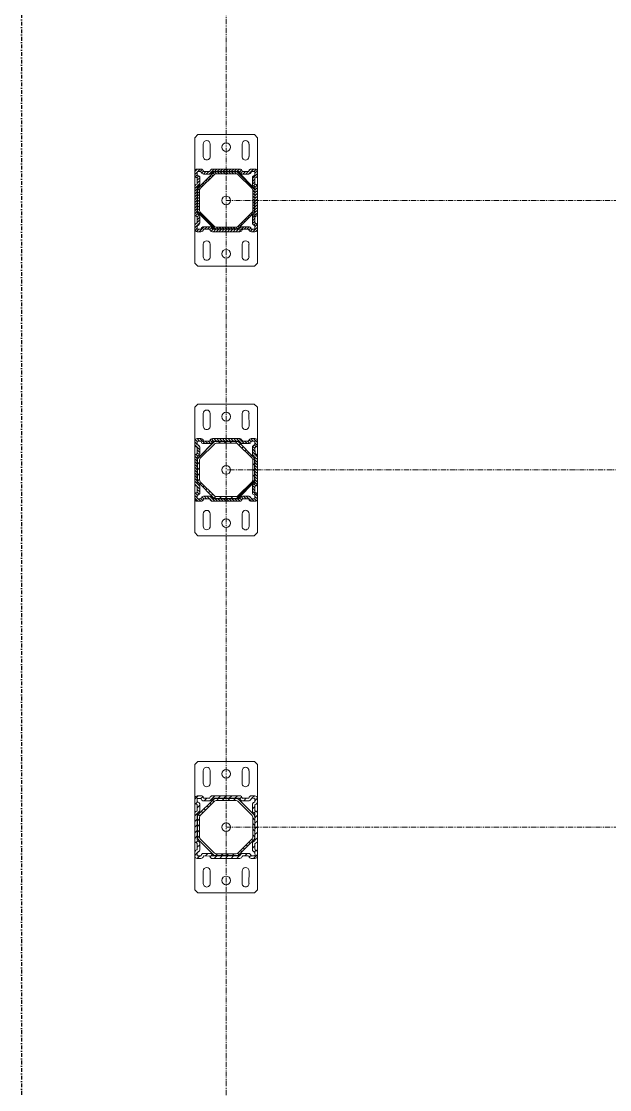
# Model space of a CAD drawing. Header units: millimetres. Extents: x 2179 to 44859, y 3478 to 159868.
# Drawn here: x 22070 to 23008, y 133084 to 134789 of the extents above; entities that cross this region are included whole.
import ezdxf

# ---------------------------------------------------------------- set-up
doc = ezdxf.new("R2010")
doc.units = ezdxf.units.MM
doc.linetypes.add('1_Čerchovaná 6_0mm', pattern=[12, 6, -3, 0, -3])
doc.linetypes.add('IMPORT-PHANTOM2', pattern=[14.732, 8.128, -1.524, 1.016, -1.524, 1.016, -1.524])
for name, color, linetype, lineweight in [('0-1', 7, 'IMPORT-PHANTOM2', 9), ('0-2', 7, 'Continuous', 9), ('2966-1_navrh dispozice stroju-HK_dwg-1', 7, 'Continuous', 9)]:
    doc.layers.add(name, color=color, linetype=linetype, lineweight=lineweight)
doc.layers.add('S-GRID-1', color=9, linetype='1_Čerchovaná 6_0mm', lineweight=25, true_color=0x808080)

# ---------------------------------------------------------------- blocks, each defined once
blk = doc.blocks.new('2966-1_navrh dispozice stroju-HK_dwg__X1450-903025-1NP _ stroje - KOTVÍCÍ BODY')
at = {"layer": '0-2'}
for p, q in [((-11509.8, 6265.8), (-11482, 6293.5)), ((-11480.5, 6290.6), (-11477.4, 6293.6)), ((-11476, 6290.6), (-11473, 6293.6)), ((-11471.5, 6290.6), (-11468.5, 6293.6)), ((-11467, 6290.6), (-11464, 6293.6)), ((-11462.5, 6290.6), (-11459.5, 6293.6)), ((-11458, 6290.6), (-11455, 6293.6)), ((-11453.5, 6290.6), (-11450.5, 6293.6)), ((-11449, 6290.6), (-11446.1, 6293.5)), ((-11445.6, 6289.5), (-11443.5, 6291.6)), ((-11443.4, 6287.3), (-11441.2, 6289.4)), ((-11441.1, 6285), (-11439, 6287.1)), ((-11438.9, 6282.8), (-11436.8, 6284.9)), ((-11436.6, 6280.5), (-11434.5, 6282.6)), ((-11434.4, 6278.3), (-11432.3, 6280.4)), ((-11432.1, 6276), (-11430, 6278.1)), ((-11429.9, 6273.8), (-11427.8, 6275.9)), ((-11427.7, 6271.5), (-11425.5, 6273.7)), ((-11509.8, 6261.2), (-11506.8, 6264.2)), ((-11509.8, 6256.7), (-11506.8, 6259.7)), ((-11425.4, 6269.3), (-11423.3, 6271.4)), ((-11423.2, 6267), (-11421, 6269.2)), ((-11421.8, 6263.9), (-11419.1, 6266.7)), ((-11421.8, 6259.4), (-11418.8, 6262.4)), ((-11421.8, 6254.9), (-11418.8, 6257.9)), ((-11509.8, 6252.2), (-11506.8, 6255.2)), ((-11509.8, 6247.8), (-11506.8, 6250.8)), ((-11509.8, 6243.3), (-11506.8, 6246.3)), ((-11509.8, 6238.8), (-11506.8, 6241.8)), ((-11421.8, 6250.4), (-11418.8, 6253.4)), ((-11421.8, 6246), (-11418.8, 6249)), ((-11421.8, 6241.5), (-11418.8, 6244.5)), ((-11421.8, 6237), (-11418.8, 6240)), ((-11509.8, 6234.3), (-11506.8, 6237.3)), ((-11509.7, 6229.9), (-11506.8, 6232.8)), ((-11507.8, 6227.3), (-11505.7, 6229.4)), ((-11505.6, 6225), (-11503.5, 6227.1)), ((-11503.3, 6222.8), (-11501.2, 6224.9)), ((-11501.1, 6220.5), (-11499, 6222.7)), ((-11447.2, 6202.6), (-11418.8, 6231)), ((-11421.8, 6232.5), (-11418.8, 6235.5)), ((-11498.9, 6218.3), (-11496.7, 6220.4)), ((-11496.6, 6216), (-11494.5, 6218.2)), ((-11494.4, 6213.8), (-11492.2, 6215.9)), ((-11492.1, 6211.6), (-11490, 6213.7)), ((-11489.9, 6209.3), (-11487.8, 6211.4)), ((-11487.6, 6207.1), (-11485.5, 6209.2)), ((-11485.4, 6204.8), (-11483.3, 6206.9)), ((-11482.9, 6202.8), (-11480.1, 6205.6)), ((-11478.6, 6202.6), (-11475.6, 6205.6)), ((-11474.2, 6202.6), (-11471.2, 6205.6)), ((-11469.7, 6202.6), (-11466.7, 6205.6)), ((-11465.2, 6202.6), (-11462.2, 6205.6)), ((-11460.7, 6202.6), (-11457.7, 6205.6)), ((-11456.2, 6202.6), (-11453.2, 6205.6)), ((-11451.7, 6202.6), (-11448.7, 6205.6))]:
    blk.add_line(p, q, dxfattribs=at)
blk = doc.blocks.new('2966-1_navrh dispozice stroju-HK_dwg__X1451-903026-1NP _ stroje - KOTVÍCÍ BODY')
at = {"layer": '0-2'}
for p, q in [((-11506.3, 6283.8), (-11514.3, 6291.8)), ((-11510.3, 6292.3), (-11513.9, 6295.8)), ((-11507.6, 6294.1), (-11511.5, 6297.9)), ((-11499.2, 6290.1), (-11507.2, 6298.1)), ((-11494.7, 6290.1), (-11498.7, 6294.1)), ((-11490.2, 6290.1), (-11494.2, 6294.1)), ((-11487.2, 6291.6), (-11490.2, 6294.6)), ((-11485.2, 6294.1), (-11488.4, 6297.3)), ((-11480.7, 6294.1), (-11484.7, 6298.1)), ((-11476.2, 6294.1), (-11480.2, 6298.1)), ((-11471.7, 6294.1), (-11475.7, 6298.1)), ((-11467.2, 6294.1), (-11471.2, 6298.1)), ((-11462.7, 6294.1), (-11466.7, 6298.1)), ((-11458.3, 6294.1), (-11462.3, 6298.1)), ((-11453.8, 6294.1), (-11457.8, 6298.1)), ((-11449.3, 6294.1), (-11453.3, 6298.1)), ((-11444.8, 6294.1), (-11448.8, 6298.1)), ((-11436.3, 6290.1), (-11444.3, 6298.1)), ((-11431.8, 6290.1), (-11435.8, 6294.1)), ((-11427.4, 6290.2), (-11431.3, 6294.1)), ((-11424.8, 6292.1), (-11427.9, 6295.2)), ((-11422.3, 6294.1), (-11425.9, 6297.6)), ((-11414.3, 6290.6), (-11421.8, 6298.1)), ((-11414.7, 6286.5), (-11418.3, 6290.1)), ((-11414.5, 6295.2), (-11417.2, 6297.9)), ((-11511.5, 6284.5), (-11514.1, 6287.1)), ((-11507.4, 6271.4), (-11510.4, 6274.4)), ((-11506.3, 6279.3), (-11510.3, 6283.3)), ((-11506.3, 6274.8), (-11510.3, 6278.8)), ((-11418.3, 6276.6), (-11422.3, 6280.6)), ((-11414.3, 6268.1), (-11422.3, 6276.1)), ((-11418.3, 6281.1), (-11422.2, 6285)), ((-11417.2, 6284.5), (-11420.3, 6287.6)), ((-11510.3, 6265.3), (-11514.3, 6269.3)), ((-11510.3, 6260.8), (-11514.3, 6264.8)), ((-11510.3, 6256.3), (-11514.3, 6260.3)), ((-11510.3, 6251.8), (-11514.3, 6255.8)), ((-11510.2, 6269.7), (-11513.2, 6272.7)), ((-11414.3, 6263.6), (-11418.3, 6267.6)), ((-11414.3, 6259.1), (-11418.3, 6263.1)), ((-11414.3, 6254.6), (-11418.3, 6258.6)), ((-11510.3, 6247.4), (-11514.3, 6251.4)), ((-11510.3, 6242.9), (-11514.3, 6246.9)), ((-11510.3, 6238.4), (-11514.3, 6242.4)), ((-11414.3, 6250.1), (-11418.3, 6254.1)), ((-11414.3, 6245.7), (-11418.3, 6249.7)), ((-11414.3, 6241.2), (-11418.3, 6245.2)), ((-11414.3, 6236.7), (-11418.3, 6240.7)), ((-11510.3, 6233.9), (-11514.3, 6237.9)), ((-11510.3, 6229.4), (-11514.3, 6233.4)), ((-11506.3, 6220.9), (-11514.3, 6228.9)), ((-11418.3, 6218.2), (-11422.3, 6222.2)), ((-11417.8, 6222.2), (-11420.8, 6225.2)), ((-11414.3, 6232.2), (-11418.3, 6236.2)), ((-11414.3, 6227.7), (-11418.3, 6231.7)), ((-11415.1, 6224), (-11418.3, 6227.2)), ((-11505.9, 6198.1), (-11514.3, 6206.5)), ((-11510.3, 6206.9), (-11513.6, 6210.2)), ((-11507.8, 6208.9), (-11510.8, 6211.9)), ((-11506.3, 6216.4), (-11510.3, 6220.4)), ((-11506.3, 6211.9), (-11510.3, 6215.9)), ((-11496.5, 6202.1), (-11500.5, 6206.1)), ((-11492, 6202.1), (-11496, 6206.1)), ((-11483.5, 6198.1), (-11491.5, 6206.1)), ((-11438, 6202), (-11441, 6205)), ((-11433.6, 6202.1), (-11437.6, 6206.1)), ((-11429.1, 6202.1), (-11433.1, 6206.1)), ((-11420.6, 6198.1), (-11428.6, 6206.1)), ((-11418.3, 6213.7), (-11422.3, 6217.7)), ((-11414.3, 6205.2), (-11422.3, 6213.2)), ((-11414.5, 6200.9), (-11418.3, 6204.7)), ((-11510.4, 6198.1), (-11514.3, 6202)), ((-11502.2, 6198.8), (-11505.4, 6202.1)), ((-11500.5, 6201.6), (-11503.5, 6204.6)), ((-11479, 6198.1), (-11483, 6202.1)), ((-11474.5, 6198.1), (-11478.5, 6202.1)), ((-11470, 6198.1), (-11474, 6202.1)), ((-11465.5, 6198.1), (-11469.5, 6202.1)), ((-11461, 6198.1), (-11465, 6202.1)), ((-11456.5, 6198.1), (-11460.5, 6202.1)), ((-11452.1, 6198.1), (-11456.1, 6202.1)), ((-11447.6, 6198.1), (-11451.6, 6202.1)), ((-11443.1, 6198.1), (-11447.1, 6202.1)), ((-11439.7, 6199.2), (-11442.7, 6202.2)), ((-11425.3, 6198.3), (-11427.9, 6200.9)), ((-11416.6, 6198.5), (-11420.1, 6202.1))]:
    blk.add_line(p, q, dxfattribs=at)
blk = doc.blocks.new('2966-1_navrh dispozice stroju-HK_dwg__X1458-903033-1NP _ stroje - KOTVÍCÍ BODY')
at = {"layer": '0-2'}
for p, q in [((-10479.1, 6290.6), (-10476.1, 6293.6)), ((-10470.2, 6290.6), (-10467.2, 6293.6)), ((-10461.2, 6290.6), (-10458.2, 6293.6)), ((-10452.2, 6290.6), (-10449.2, 6293.6)), ((-10445, 6288.8), (-10442.8, 6291)), ((-10440.5, 6284.4), (-10438.4, 6286.5)), ((-10436, 6279.9), (-10433.9, 6282)), ((-10431.5, 6275.4), (-10429.4, 6277.5)), ((-10427, 6270.9), (-10424.9, 6273)), ((-10509.8, 6259.9), (-10506.8, 6262.9)), ((-10422.6, 6266.4), (-10420.4, 6268.5)), ((-10421.8, 6258.1), (-10418.8, 6261.1)), ((-10509.8, 6250.9), (-10506.8, 6253.9)), ((-10509.8, 6242), (-10506.8, 6245)), ((-10421.8, 6249.1), (-10418.8, 6252.1)), ((-10421.8, 6240.2), (-10418.8, 6243.2)), ((-10509.8, 6233), (-10506.8, 6236)), ((-10507.2, 6226.6), (-10505.1, 6228.7)), ((-10502.7, 6222.1), (-10500.6, 6224.3)), ((-10422, 6231), (-10418.8, 6234.2)), ((-10498.2, 6217.6), (-10496.1, 6219.8)), ((-10493.7, 6213.2), (-10491.6, 6215.3)), ((-10489.2, 6208.7), (-10487.1, 6210.8)), ((-10484.7, 6204.2), (-10482.6, 6206.3)), ((-10477.3, 6202.6), (-10474.3, 6205.6)), ((-10468.4, 6202.6), (-10465.4, 6205.6)), ((-10459.4, 6202.6), (-10456.4, 6205.6)), ((-10450.4, 6202.6), (-10447.2, 6205.8))]:
    blk.add_line(p, q, dxfattribs=at)
blk = doc.blocks.new('2966-1_navrh dispozice stroju-HK_dwg__X1459-903034-1NP _ stroje - KOTVÍCÍ BODY')
at = {"layer": '0-2'}
for p, q in [((-10510.3, 6289.1), (-10514.3, 6293.1)), ((-10506.3, 6294.1), (-10510.3, 6298.1)), ((-10493.4, 6290.1), (-10497.4, 6294.1)), ((-10486.7, 6292.4), (-10489.8, 6295.5)), ((-10479.4, 6294.1), (-10483.4, 6298.1)), ((-10470.4, 6294.1), (-10474.4, 6298.1)), ((-10461.4, 6294.1), (-10465.4, 6298.1)), ((-10452.5, 6294.1), (-10456.5, 6298.1)), ((-10443.5, 6294.1), (-10447.5, 6298.1)), ((-10439.7, 6290.3), (-10442.1, 6292.7)), ((-10430.5, 6290.1), (-10434.5, 6294.1)), ((-10424.4, 6293), (-10427.5, 6296.1)), ((-10414.3, 6291.8), (-10420.5, 6298.1)), ((-10509.4, 6270.2), (-10512.5, 6273.3)), ((-10506.3, 6276.1), (-10510.3, 6280.1)), ((-10506.5, 6285.2), (-10509.2, 6288)), ((-10418.3, 6277.9), (-10422.3, 6281.9)), ((-10416.3, 6284.9), (-10419.4, 6288)), ((-10510.3, 6262.1), (-10514.3, 6266.1)), ((-10510.3, 6253.1), (-10514.3, 6257.1)), ((-10419.7, 6270.3), (-10422, 6272.6)), ((-10414.3, 6264.9), (-10418.3, 6268.9)), ((-10414.3, 6255.9), (-10418.3, 6259.9)), ((-10510.3, 6244.2), (-10514.3, 6248.2)), ((-10510.3, 6235.2), (-10514.3, 6239.2)), ((-10414.3, 6246.9), (-10418.3, 6250.9)), ((-10414.3, 6238), (-10418.3, 6242)), ((-10506.3, 6222.2), (-10514.3, 6230.2)), ((-10416.9, 6222.6), (-10420, 6225.7)), ((-10414.3, 6229), (-10418.3, 6233)), ((-10510, 6207.9), (-10512.9, 6210.9)), ((-10506.3, 6213.2), (-10510.3, 6217.2)), ((-10495.2, 6202.1), (-10499.2, 6206.1)), ((-10482.2, 6198.1), (-10490.2, 6206.1)), ((-10432.3, 6202.1), (-10436.3, 6206.1)), ((-10424.4, 6203.2), (-10427.2, 6205.9)), ((-10418.3, 6215), (-10422.3, 6219)), ((-10414.3, 6202), (-10418.3, 6206)), ((-10509.1, 6198.1), (-10514.3, 6203.3)), ((-10501.5, 6199.5), (-10504.5, 6202.4)), ((-10473.2, 6198.1), (-10477.2, 6202.1)), ((-10464.2, 6198.1), (-10468.2, 6202.1)), ((-10455.2, 6198.1), (-10459.2, 6202.1)), ((-10446.3, 6198.1), (-10450.3, 6202.1)), ((-10439.1, 6199.9), (-10442.2, 6203)), ((-10419.3, 6198.1), (-10423.3, 6202.1))]:
    blk.add_line(p, q, dxfattribs=at)
blk = doc.blocks.new('2966-1_navrh dispozice stroju-HK_dwg__X1474-903049-1NP _ stroje - KOTVÍCÍ BODY')
at = {"layer": '0-2'}
for p, q in [((-11050.6, 6290.6), (-11053.2, 6293.2)), ((-11041.7, 6290.6), (-11044.7, 6293.6)), ((-11032.7, 6290.6), (-11035.7, 6293.6)), ((-11023.7, 6290.6), (-11026.7, 6293.6)), ((-10988.8, 6264.7), (-11017.7, 6293.6)), ((-11069.2, 6273.3), (-11071.4, 6275.4)), ((-11064.7, 6277.7), (-11066.9, 6279.9)), ((-11060.3, 6282.2), (-11062.4, 6284.4)), ((-11055.8, 6286.7), (-11057.9, 6288.9)), ((-11076.8, 6262.9), (-11079.8, 6265.8)), ((-11076.8, 6253.9), (-11079.8, 6256.9)), ((-11073.7, 6268.8), (-11075.8, 6270.9)), ((-10988.8, 6255.7), (-10991.8, 6258.7)), ((-11076.8, 6244.9), (-11079.8, 6247.9)), ((-11076.8, 6235.9), (-11079.8, 6238.9)), ((-10988.8, 6246.7), (-10991.8, 6249.7)), ((-10988.8, 6237.7), (-10991.8, 6240.7)), ((-11052.6, 6202.8), (-11079.6, 6229.8)), ((-10998, 6220), (-11000.2, 6222.1)), ((-10993.5, 6224.5), (-10995.7, 6226.6)), ((-10989.2, 6229.2), (-10991.8, 6231.8)), ((-11043.5, 6202.6), (-11046.5, 6205.6)), ((-11034.5, 6202.6), (-11037.5, 6205.6)), ((-11025.5, 6202.6), (-11028.5, 6205.6)), ((-11016.6, 6202.6), (-11019.5, 6205.6)), ((-11011.5, 6206.5), (-11013.6, 6208.7)), ((-11007, 6211), (-11009.1, 6213.2)), ((-11002.5, 6215.5), (-11004.6, 6217.6))]:
    blk.add_line(p, q, dxfattribs=at)
blk = doc.blocks.new('2966-1_navrh dispozice stroju-HK_dwg__X1475-903050-1NP _ stroje - KOTVÍCÍ BODY')
at = {"layer": '0-2'}
for p, q in [((-11084.3, 6291.6), (-11077.8, 6298.1)), ((-11084.2, 6287.3), (-11080.3, 6291.1)), ((-11077.3, 6294.1), (-11073.5, 6297.9)), ((-11074.1, 6292.8), (-11071, 6295.9)), ((-11072, 6290.4), (-11068.3, 6294.1)), ((-11067.9, 6290.1), (-11063.9, 6294.1)), ((-11063.4, 6290.1), (-11055.4, 6298.1)), ((-11058.4, 6290.6), (-11056.7, 6292.2)), ((-11054.9, 6294.1), (-11050.9, 6298.1)), ((-11050.4, 6294.1), (-11046.4, 6298.1)), ((-11045.9, 6294.1), (-11041.9, 6298.1)), ((-11041.4, 6294.1), (-11037.4, 6298.1)), ((-11036.9, 6294.1), (-11032.9, 6298.1)), ((-11032.4, 6294.1), (-11028.4, 6298.1)), ((-11027.9, 6294.1), (-11023.9, 6298.1)), ((-11023.4, 6294.1), (-11019.4, 6298.1)), ((-11019, 6294.1), (-11015, 6298.1)), ((-11014.5, 6294.1), (-11010.8, 6297.7)), ((-11011.9, 6292.2), (-11008.7, 6295.3)), ((-11009.3, 6290.2), (-11005.5, 6294.1)), ((-11005, 6290.1), (-11001, 6294.1)), ((-11000.5, 6290.1), (-10992.5, 6298.1)), ((-10992, 6294.1), (-10988, 6298.1)), ((-10988.3, 6293.3), (-10985.1, 6296.5)), ((-10988.3, 6288.8), (-10984.3, 6292.8)), ((-11084.3, 6269.1), (-11076.3, 6277.1)), ((-11082.2, 6284.8), (-11079, 6287.9)), ((-11080.3, 6282.1), (-11076.7, 6285.8)), ((-11080.3, 6277.6), (-11076.3, 6281.6)), ((-10992.3, 6280.3), (-10984.3, 6288.3)), ((-10992.3, 6275.8), (-10988.3, 6279.8)), ((-10992.2, 6284.9), (-10989, 6288.1)), ((-10991.7, 6271.9), (-10988.3, 6275.3)), ((-10989.1, 6270.1), (-10986, 6273.2)), ((-11084.3, 6264.7), (-11080.3, 6268.7)), ((-11084.3, 6260.2), (-11080.3, 6264.2)), ((-11084.3, 6255.7), (-11080.3, 6259.7)), ((-11078.4, 6270.5), (-11076.8, 6272.2)), ((-10988.3, 6266.4), (-10984.3, 6270.3)), ((-10988.3, 6261.9), (-10984.3, 6265.9)), ((-10988.3, 6257.4), (-10984.3, 6261.4)), ((-10988.3, 6252.9), (-10984.3, 6256.9)), ((-11084.3, 6251.2), (-11080.3, 6255.2)), ((-11084.3, 6246.7), (-11080.3, 6250.7)), ((-11084.3, 6242.2), (-11080.3, 6246.2)), ((-11084.3, 6237.7), (-11080.3, 6241.7)), ((-10988.3, 6248.4), (-10984.3, 6252.4)), ((-10988.3, 6243.9), (-10984.3, 6247.9)), ((-10988.3, 6239.4), (-10984.3, 6243.4)), ((-10988.3, 6234.9), (-10984.3, 6238.9)), ((-11084.3, 6233.2), (-11080.3, 6237.2)), ((-11084.3, 6228.7), (-11080.3, 6232.7)), ((-11083.9, 6224.6), (-11080.3, 6228.2)), ((-11081.6, 6222.5), (-11078.4, 6225.6)), ((-11080.3, 6219.3), (-11076.4, 6223.1)), ((-10992.3, 6222), (-10984.3, 6230)), ((-10988.3, 6230.4), (-10984.3, 6234.4)), ((-10987.4, 6222.4), (-10984.4, 6225.3)), ((-11084.3, 6206.3), (-11076.3, 6214.3)), ((-11084.3, 6201.8), (-11080.3, 6205.8)), ((-11080.3, 6214.8), (-11076.3, 6218.8)), ((-11074.5, 6198.1), (-11066.5, 6206.1)), ((-11074.3, 6202.8), (-11071.1, 6206)), ((-11066.1, 6202.1), (-11062.1, 6206.1)), ((-11061.6, 6202.1), (-11058.2, 6205.5)), ((-11016.2, 6198.1), (-11008.2, 6206.1)), ((-11007.7, 6202.1), (-11003.7, 6206.1)), ((-11003.2, 6202.1), (-10999.2, 6206.1)), ((-10998.7, 6202), (-10995.7, 6205.1)), ((-10992.3, 6217.5), (-10988.3, 6221.5)), ((-10992.3, 6213), (-10988.3, 6217)), ((-10991.3, 6209.5), (-10988.3, 6212.5)), ((-10988.5, 6207.8), (-10985.5, 6210.8)), ((-10988.3, 6203.5), (-10984.3, 6207.5)), ((-11082.7, 6198.9), (-11079.5, 6202.1)), ((-11079, 6198.1), (-11075, 6202.1)), ((-11059.4, 6199.8), (-11056.3, 6202.8)), ((-11056.5, 6198.1), (-11052.6, 6202.1)), ((-11052.1, 6198.1), (-11048.1, 6202.1)), ((-11047.6, 6198.1), (-11043.6, 6202.1)), ((-11043.1, 6198.1), (-11039.1, 6202.1)), ((-11038.6, 6198.1), (-11034.6, 6202.1)), ((-11034.1, 6198.1), (-11030.1, 6202.1)), ((-11029.6, 6198.1), (-11025.6, 6202.1)), ((-11025.2, 6198.1), (-11021.2, 6202.1)), ((-11020.7, 6198.1), (-11016.7, 6202.1)), ((-11011.6, 6198.2), (-11008.6, 6201.1)), ((-10997, 6199.3), (-10994, 6202.3)), ((-10993.7, 6198.1), (-10989.7, 6202.1)), ((-10989.2, 6198.1), (-10984.3, 6203))]:
    blk.add_line(p, q, dxfattribs=at)
blk = doc.blocks.new('2966-1_navrh dispozice stroju-HK_dwg-867852-1NP _ stroje - KOTVÍCÍ BODY')
at = {"layer": '0-1'}
for p, q in [((-6606.8, 11261.4), (-5834, 12547)), ((-5465.5, 12325.5), (-6238.2, 11039.9)), ((-5749.7, 10746.2), (-4976.9, 12031.8))]:
    blk.add_line(p, q, dxfattribs=at)
at = {"layer": '0-1', "flags": 128}
blk.add_lwpolyline([(-1810.9, 10128.7), (-15450.4, 18327.5), (-16223.2, 17041.9), (-2583.7, 8843.1)], close=True, dxfattribs=at)
at = {"layer": '0-2'}
for p, q in [((-6665.1, 11339.1), (-6648, 11328.8)), ((-6653.6, 11319.3), (-6670.8, 11329.6)), ((-6628.9, 11321.6), (-6625.9, 11326.6)), ((-6625.1, 11320.2), (-6623, 11323.7)), ((-6621.7, 11324), (-6618.2, 11321.9)), ((-6613.3, 11319), (-6606, 11314.6)), ((-6660.9, 11268.5), (-6638.4, 11305.8)), ((-6657.1, 11267.1), (-6635.4, 11303.1)), ((-6601.1, 11309.7), (-6634.5, 11301.4)), ((-6632.5, 11308), (-6628, 11315.4)), ((-6601.6, 11306.5), (-6632.5, 11298.8)), ((-6629.4, 11305.3), (-6624.2, 11313.9)), ((-6616.1, 11316), (-6607.4, 11310.8)), ((-6601.1, 11311.7), (-6565.1, 11290)), ((-6571.2, 11289.6), (-6598.6, 11306)), ((-6568.6, 11291.5), (-6598.1, 11309.3)), ((-6697.1, 11285.9), (-6679.9, 11275.6)), ((-6636.9, 11299.6), (-6654.6, 11270.1)), ((-6635, 11297), (-6651.4, 11269.6)), ((-6561.7, 11256.2), (-6569.4, 11287.2)), ((-6558.5, 11255.7), (-6566.8, 11289.1)), ((-6560.2, 11287.1), (-6552.8, 11282.6)), ((-6685.6, 11266.2), (-6702.7, 11276.5)), ((-6562.9, 11284), (-6554.3, 11278.8)), ((-6552.2, 11270.7), (-6557.4, 11262)), ((-6549.2, 11268), (-6553.6, 11260.6)), ((-6548, 11279.7), (-6544.5, 11277.6)), ((-6544.2, 11276.3), (-6546.3, 11272.8)), ((-6540.2, 11275.1), (-6543.2, 11270.1)), ((-6673.3, 11247.7), (-6670.4, 11252.7)), ((-6664.4, 11254.8), (-6660, 11262.2)), ((-6661.4, 11252.1), (-6656.2, 11260.8)), ((-6655.1, 11267.1), (-6646.8, 11233.7)), ((-6651.9, 11266.6), (-6644.2, 11235.7)), ((-6578.6, 11225.8), (-6562.2, 11253.2)), ((-6556.5, 11255.7), (-6578.2, 11219.7)), ((-6576.7, 11223.2), (-6558.9, 11252.7)), ((-6552.7, 11254.3), (-6575.2, 11217)), ((-6528, 11256.6), (-6510.9, 11246.3)), ((-6669.4, 11246.5), (-6667.3, 11250)), ((-6665.6, 11243.1), (-6669.1, 11245.2)), ((-6653.4, 11235.7), (-6660.7, 11240.2)), ((-6650.7, 11238.8), (-6659.3, 11244)), ((-6516.5, 11236.9), (-6533.7, 11247.2)), ((-6612.4, 11211.1), (-6648.5, 11232.8)), ((-6645, 11231.3), (-6615.5, 11213.6)), ((-6642.4, 11233.2), (-6615, 11216.8)), ((-6612.5, 11213.1), (-6579.1, 11221.4)), ((-6612, 11216.3), (-6581, 11224)), ((-6584.2, 11217.5), (-6589.4, 11208.9)), ((-6600.2, 11203.8), (-6607.6, 11208.2)), ((-6597.5, 11206.8), (-6606.2, 11212)), ((-6591.9, 11198.8), (-6595.4, 11200.9)), ((-6588.5, 11202.6), (-6590.5, 11199.1)), ((-6584.6, 11201.2), (-6587.6, 11196.2)), ((-6581.1, 11214.8), (-6585.6, 11207.5)), ((-6559.9, 11203.5), (-6542.8, 11193.2)), ((-6548.5, 11183.8), (-6565.6, 11194.1)), ((-6296.6, 11117.5), (-6279.4, 11107.2)), ((-6285.1, 11097.8), (-6302.2, 11108.1)), ((-6260.4, 11100.1), (-6257.4, 11105.1)), ((-6256.6, 11098.7), (-6254.5, 11102.1)), ((-6253.1, 11102.5), (-6249.6, 11100.4)), ((-6244.8, 11097.5), (-6237.4, 11093.1)), ((-6292.3, 11046.9), (-6269.9, 11084.3)), ((-6288.5, 11045.5), (-6266.8, 11081.6)), ((-6232.6, 11088.2), (-6265.9, 11079.9)), ((-6233, 11085), (-6264, 11077.3)), ((-6263.9, 11086.5), (-6259.5, 11093.8)), ((-6260.9, 11083.7), (-6255.7, 11092.4)), ((-6247.5, 11094.4), (-6238.8, 11089.2)), ((-6232.6, 11090.1), (-6196.5, 11068.4)), ((-6202.7, 11068.1), (-6230, 11084.5)), ((-6200.1, 11070), (-6229.5, 11087.7)), ((-6328.5, 11064.4), (-6311.4, 11054.1)), ((-6268.4, 11078), (-6286.1, 11048.6)), ((-6266.5, 11075.4), (-6282.9, 11048.1)), ((-6193.2, 11034.7), (-6200.9, 11065.6)), ((-6189.9, 11034.2), (-6198.3, 11067.5)), ((-6191.7, 11065.5), (-6184.3, 11061.1)), ((-6317, 11044.7), (-6334.2, 11055)), ((-6194.4, 11062.5), (-6185.7, 11057.3)), ((-6183.7, 11049.1), (-6188.9, 11040.5)), ((-6180.6, 11046.4), (-6185.1, 11039.1)), ((-6179.5, 11058.2), (-6176, 11056.1)), ((-6175.6, 11054.7), (-6177.7, 11051.3)), ((-6171.7, 11053.5), (-6174.7, 11048.6)), ((-6304.8, 11026.2), (-6301.8, 11031.2)), ((-6295.9, 11033.3), (-6291.4, 11040.7)), ((-6292.8, 11030.6), (-6287.6, 11039.3)), ((-6286.6, 11045.6), (-6278.2, 11012.2)), ((-6283.3, 11045.1), (-6275.6, 11014.1)), ((-6210, 11004.3), (-6193.6, 11031.6)), ((-6188, 11034.2), (-6209.7, 10998.1)), ((-6208.1, 11001.7), (-6190.4, 11031.2)), ((-6184.2, 11032.8), (-6206.6, 10995.4)), ((-6159.4, 11035.1), (-6142.3, 11024.8)), ((-6300.9, 11025), (-6298.8, 11028.5)), ((-6297, 11021.5), (-6300.5, 11023.6)), ((-6284.8, 11014.2), (-6292.2, 11018.6)), ((-6282.1, 11017.2), (-6290.8, 11022.4)), ((-6273.8, 11011.7), (-6246.5, 10995.2)), ((-6148, 11015.4), (-6165.1, 11025.7)), ((-6243.9, 10989.6), (-6280, 11011.3)), ((-6276.4, 11009.7), (-6247, 10992)), ((-6243.9, 10991.6), (-6210.6, 10999.9)), ((-6243.4, 10994.8), (-6212.5, 11002.5)), ((-6215.6, 10996), (-6220.8, 10987.3)), ((-6231.7, 10982.3), (-6239.1, 10986.7)), ((-6229, 10985.3), (-6237.6, 10990.5)), ((-6223.4, 10977.3), (-6226.8, 10979.3)), ((-6219.9, 10981.1), (-6222, 10977.6)), ((-6216.1, 10979.7), (-6219.1, 10974.7)), ((-6212.6, 10993.3), (-6217, 10985.9)), ((-6191.4, 10982), (-6174.2, 10971.6)), ((-6179.9, 10962.2), (-6197.1, 10972.5)), ((-5796.6, 10804.1), (-5813.7, 10814.4)), ((-5808, 10823.9), (-5790.9, 10813.6)), ((-5771.9, 10806.4), (-5768.9, 10811.4)), ((-5768, 10805), (-5766, 10808.5)), ((-5764.6, 10808.8), (-5761.1, 10806.7)), ((-5803.8, 10753.3), (-5781.3, 10790.7)), ((-5744, 10794.5), (-5777.4, 10786.2)), ((-5744.5, 10791.3), (-5775.5, 10783.6)), ((-5775.4, 10792.8), (-5771, 10800.2)), ((-5772.3, 10790.1), (-5767.1, 10798.7)), ((-5759, 10800.8), (-5750.3, 10795.6)), ((-5756.3, 10803.8), (-5748.9, 10799.4)), ((-5744.1, 10796.5), (-5708, 10774.8)), ((-5714.2, 10774.4), (-5741.5, 10790.9)), ((-5711.5, 10776.4), (-5741, 10794.1)), ((-5800, 10751.9), (-5778.3, 10788)), ((-5779.9, 10784.4), (-5797.6, 10754.9)), ((-5777.9, 10781.8), (-5794.4, 10754.4)), ((-5701.4, 10740.5), (-5709.7, 10773.9)), ((-5828.5, 10751), (-5845.7, 10761.3)), ((-5840, 10770.7), (-5822.8, 10760.4)), ((-5704.6, 10741), (-5712.3, 10772)), ((-5705.8, 10768.8), (-5697.2, 10763.6)), ((-5703.1, 10771.9), (-5695.8, 10767.4)), ((-5690.9, 10764.5), (-5687.4, 10762.5)), ((-5687.1, 10761.1), (-5689.2, 10757.6)), ((-5683.2, 10759.9), (-5686.2, 10754.9)), ((-5807.3, 10739.7), (-5802.9, 10747)), ((-5804.3, 10737), (-5799.1, 10745.6)), ((-5798, 10751.9), (-5789.7, 10718.5)), ((-5794.8, 10751.4), (-5787.1, 10720.5)), ((-5699.4, 10740.6), (-5721.1, 10704.5)), ((-5695.6, 10739.1), (-5718.1, 10701.8)), ((-5695.1, 10755.5), (-5700.3, 10746.8)), ((-5692.1, 10752.8), (-5696.5, 10745.4)), ((-5670.9, 10741.4), (-5653.8, 10731.1)), ((-5816.3, 10732.5), (-5813.3, 10737.5)), ((-5812.3, 10731.3), (-5810.2, 10734.8)), ((-5808.5, 10727.9), (-5812, 10730)), ((-5796.3, 10720.5), (-5803.7, 10725)), ((-5793.6, 10723.6), (-5802.3, 10728.8)), ((-5721.5, 10710.6), (-5705.1, 10738)), ((-5719.6, 10708), (-5701.9, 10737.5)), ((-5659.4, 10721.7), (-5676.6, 10732)), ((-5755.4, 10695.9), (-5791.5, 10717.6)), ((-5787.9, 10716.1), (-5758.4, 10698.4)), ((-5785.3, 10718), (-5757.9, 10701.6)), ((-5755.4, 10697.9), (-5722, 10706.2)), ((-5754.9, 10701.1), (-5724, 10708.8)), ((-5743.2, 10688.6), (-5750.5, 10693)), ((-5740.5, 10691.6), (-5749.1, 10696.8)), ((-5727.1, 10702.3), (-5732.3, 10693.7)), ((-5724, 10699.6), (-5728.5, 10692.3)), ((-5702.9, 10688.3), (-5685.7, 10678)), ((-5734.8, 10683.6), (-5738.3, 10685.7)), ((-5731.4, 10687.4), (-5733.5, 10683.9)), ((-5727.6, 10686), (-5730.6, 10681)), ((-5691.4, 10668.6), (-5708.5, 10678.9))]:
    blk.add_line(p, q, dxfattribs=at)
at = {"layer": '0-2', "flags": 128}
for points in [[(-6615.5, 11325), (-6620.5, 11328), (-6666.7, 11355.8), (-6673.6, 11354.1), (-6720, 11276.9), (-6718.3, 11270.1), (-6672, 11242.2), (-6667, 11239.3), (-6651.2, 11229.8), (-6613.9, 11207.3), (-6598.1, 11197.8), (-6593.1, 11194.9), (-6546.8, 11167), (-6540, 11168.7), (-6493.6, 11245.9), (-6495.3, 11252.7), (-6541.6, 11280.6), (-6546.6, 11283.5), (-6562.3, 11293), (-6599.7, 11315.5)], [(-6246.9, 11103.4), (-6251.9, 11106.4), (-6298.2, 11134.2), (-6305.1, 11132.5), (-6351.4, 11055.4), (-6349.7, 11048.5), (-6303.4, 11020.7), (-6298.5, 11017.7), (-6282.7, 11008.2), (-6245.3, 10985.8), (-6229.6, 10976.3), (-6224.6, 10973.3), (-6178.3, 10945.5), (-6171.4, 10947.2), (-6125.1, 11024.3), (-6126.8, 11031.2), (-6173.1, 11059), (-6178, 11062), (-6193.8, 11071.5), (-6231.2, 11094)], [(-5758.4, 10809.8), (-5763.4, 10812.8), (-5809.7, 10840.6), (-5816.5, 10838.9), (-5862.9, 10761.7), (-5861.2, 10754.9), (-5814.9, 10727.1), (-5809.9, 10724.1), (-5794.2, 10714.6), (-5756.8, 10692.1), (-5741, 10682.6), (-5736, 10679.7), (-5689.8, 10651.8), (-5682.9, 10653.5), (-5636.5, 10730.7), (-5638.2, 10737.5), (-5684.5, 10765.4), (-5689.5, 10768.4), (-5705.3, 10777.8), (-5742.6, 10800.3)]]:
    blk.add_lwpolyline(points, close=True, dxfattribs=at)
at = {"layer": '0-2'}
for centre in [(-6679.6, 11305.2), (-6606.8, 11261.4), (-6533.9, 11217.6), (-6311.1, 11083.7), (-6238.2, 11039.9), (-6165.4, 10996.1), (-5822.6, 10790), (-5749.7, 10746.2), (-5676.9, 10702.4)]:
    blk.add_circle(centre, 7, dxfattribs=at)
for centre, radius, start, end in [((-6668, 11334.3), 5.5, 58.9896, 238.9896), ((-6650.8, 11324), 5.5, 238.9896, 58.9896), ((-6625.5, 11319.6), 4, 148.9896, 227.4527), ((-6622.5, 11324.5), 4, 58.9896, 148.9896), ((-6624.3, 11319.7), 1, 148.9896, 227.4527), ((-6627.6, 11316), 4, 328.9896, 47.4527), ((-6622.2, 11323.2), 1, 58.9896, 148.9896), ((-6618.7, 11321.1), 1, 340.5266, 58.9896), ((-6614, 11319.4), 4, 160.5266, 238.9896), ((-6617.5, 11321.5), 4, 340.5266, 58.9896), ((-6612.8, 11319.9), 1, 160.5266, 238.9896), ((-6635, 11303.8), 4, 70.5266, 148.9896), ((-6634.5, 11302.6), 1, 70.5266, 148.9896), ((-6632.8, 11307.3), 4, 250.5266, 328.9896), ((-6633.3, 11308.5), 1, 250.5266, 328.9896), ((-6628.9, 11315.9), 1, 328.9896, 47.4527), ((-6605.3, 11314.2), 4, 238.9896, 317.4527), ((-6605.5, 11315.4), 1, 238.9896, 317.4527), ((-6601.8, 11312.1), 4, 58.9896, 137.4527), ((-6601.7, 11310.8), 1, 58.9896, 137.4527), ((-6600.6, 11302.6), 4, 58.9896, 103.9896), ((-6600.1, 11305.8), 4, 58.9896, 103.9896), ((-6699.9, 11281.2), 5.5, 58.9896, 238.9896), ((-6633.5, 11297.5), 4, 103.9896, 148.9896), ((-6631.6, 11294.9), 4, 103.9896, 148.9896), ((-6573.3, 11286.2), 4, 13.9896, 58.9896), ((-6570.7, 11288.1), 4, 13.9896, 58.9896), ((-6565.6, 11289.1), 1, 340.5266, 58.9896), ((-6560.9, 11287.5), 4, 160.5266, 238.9896), ((-6564.4, 11289.6), 4, 340.5266, 58.9896), ((-6559.7, 11287.9), 1, 160.5266, 238.9896), ((-6682.8, 11270.9), 5.5, 238.9896, 58.9896), ((-6657.4, 11266.4), 4, 148.9896, 227.4527), ((-6651.2, 11268.1), 4, 148.9896, 193.9896), ((-6648, 11267.6), 4, 148.9896, 193.9896), ((-6552.2, 11282.3), 4, 238.9896, 317.4527), ((-6552.3, 11283.5), 1, 238.9896, 317.4527), ((-6548.8, 11268.6), 4, 70.5266, 148.9896), ((-6548.6, 11280.1), 4, 58.9896, 137.4527), ((-6548.5, 11278.9), 1, 58.9896, 137.4527), ((-6548.3, 11267.4), 1, 70.5266, 148.9896), ((-6546.7, 11272.2), 4, 250.5266, 328.9896), ((-6547.1, 11273.3), 1, 250.5266, 328.9896), ((-6545, 11276.8), 1, 328.9896, 58.9896), ((-6543.7, 11277.1), 4, 328.9896, 58.9896), ((-6666.9, 11250.6), 4, 70.5266, 148.9896), ((-6666.5, 11249.5), 1, 70.5266, 148.9896), ((-6664.8, 11254.2), 4, 250.5266, 328.9896), ((-6665.3, 11255.4), 1, 250.5266, 328.9896), ((-6660.8, 11262.7), 1, 328.9896, 47.4527), ((-6656.2, 11266.5), 1, 148.9896, 227.4527), ((-6659.6, 11262.9), 4, 328.9896, 47.4527), ((-6565.6, 11255.2), 4, 328.9896, 13.9896), ((-6562.4, 11254.8), 4, 328.9896, 13.9896), ((-6554, 11259.9), 4, 148.9896, 227.4527), ((-6557.4, 11256.3), 1, 328.9896, 47.4527), ((-6552.8, 11260.1), 1, 148.9896, 227.4527), ((-6556.1, 11256.4), 4, 328.9896, 47.4527), ((-6530.8, 11251.9), 5.5, 58.9896, 238.9896), ((-6669.9, 11245.7), 4, 148.9896, 238.9896), ((-6668.5, 11246), 1, 148.9896, 238.9896), ((-6664.9, 11242.7), 4, 238.9896, 317.4527), ((-6665.1, 11243.9), 1, 238.9896, 317.4527), ((-6661.4, 11240.6), 4, 58.9896, 137.4527), ((-6661.3, 11239.3), 1, 58.9896, 137.4527), ((-6653.9, 11234.9), 1, 340.5266, 58.9896), ((-6649.2, 11233.2), 4, 160.5266, 238.9896), ((-6652.7, 11235.3), 4, 340.5266, 58.9896), ((-6648, 11233.7), 1, 160.5266, 238.9896), ((-6642.9, 11234.7), 4, 193.9896, 238.9896), ((-6640.3, 11236.6), 4, 193.9896, 238.9896), ((-6513.7, 11241.6), 5.5, 238.9896, 58.9896), ((-6613, 11220.2), 4, 238.9896, 283.9896), ((-6580.7, 11215.5), 4, 70.5266, 148.9896), ((-6582, 11227.9), 4, 283.9896, 328.9896), ((-6578.6, 11219), 4, 250.5266, 328.9896), ((-6579.1, 11220.2), 1, 250.5266, 328.9896), ((-6580.1, 11225.3), 4, 283.9896, 328.9896), ((-6613.4, 11217), 4, 238.9896, 283.9896), ((-6611.8, 11210.7), 4, 238.9896, 317.4527), ((-6611.9, 11212), 1, 238.9896, 317.4527), ((-6608.2, 11208.6), 4, 58.9896, 137.4527), ((-6608.1, 11207.4), 1, 58.9896, 137.4527), ((-6600.8, 11202.9), 1, 340.5266, 58.9896), ((-6596, 11201.3), 4, 160.5266, 238.9896), ((-6599.6, 11203.4), 4, 340.5266, 58.9896), ((-6594.9, 11201.7), 1, 160.5266, 238.9896), ((-6585.9, 11206.8), 4, 148.9896, 227.4527), ((-6589.3, 11203.1), 1, 328.9896, 47.4527), ((-6584.7, 11206.9), 1, 148.9896, 227.4527), ((-6588.1, 11203.3), 4, 328.9896, 47.4527), ((-6580.3, 11214.3), 1, 70.5266, 148.9896), ((-6562.8, 11198.8), 5.5, 58.9896, 238.9896), ((-6591.1, 11198.3), 4, 238.9896, 328.9896), ((-6591.4, 11199.7), 1, 238.9896, 328.9896), ((-6545.6, 11188.5), 5.5, 238.9896, 58.9896), ((-6299.4, 11112.8), 5.5, 58.9896, 238.9896), ((-6282.3, 11102.5), 5.5, 238.9896, 58.9896), ((-6257, 11098), 4, 148.9896, 227.4527), ((-6254, 11103), 4, 58.9896, 148.9896), ((-6255.7, 11098.1), 1, 148.9896, 227.4527), ((-6259.1, 11094.5), 4, 328.9896, 47.4527), ((-6253.6, 11101.6), 1, 58.9896, 148.9896), ((-6250.2, 11099.5), 1, 340.5266, 58.9896), ((-6245.4, 11097.9), 4, 160.5266, 238.9896), ((-6249, 11100), 4, 340.5266, 58.9896), ((-6244.3, 11098.3), 1, 160.5266, 238.9896), ((-6266.4, 11082.3), 4, 70.5266, 148.9896), ((-6265, 11076), 4, 103.9896, 148.9896), ((-6266, 11081.1), 1, 70.5266, 148.9896), ((-6264.3, 11085.8), 4, 250.5266, 328.9896), ((-6264.8, 11087), 1, 250.5266, 328.9896), ((-6260.3, 11094.3), 1, 328.9896, 47.4527), ((-6236.8, 11092.7), 4, 238.9896, 317.4527), ((-6236.9, 11093.9), 1, 238.9896, 317.4527), ((-6233.2, 11090.5), 4, 58.9896, 137.4527), ((-6233.1, 11089.3), 1, 58.9896, 137.4527), ((-6232.1, 11081.1), 4, 58.9896, 103.9896), ((-6231.6, 11084.3), 4, 58.9896, 103.9896), ((-6331.4, 11059.7), 5.5, 58.9896, 238.9896), ((-6263, 11073.4), 4, 103.9896, 148.9896), ((-6204.7, 11064.7), 4, 13.9896, 58.9896), ((-6202.1, 11066.6), 4, 13.9896, 58.9896), ((-6197, 11067.6), 1, 340.5266, 58.9896), ((-6192.3, 11065.9), 4, 160.5266, 238.9896), ((-6195.9, 11068.1), 4, 340.5266, 58.9896), ((-6191.1, 11066.4), 1, 160.5266, 238.9896), ((-6314.2, 11049.4), 5.5, 238.9896, 58.9896), ((-6288.9, 11044.9), 4, 148.9896, 227.4527), ((-6282.7, 11046.5), 4, 148.9896, 193.9896), ((-6279.5, 11046), 4, 148.9896, 193.9896), ((-6183.7, 11060.7), 4, 238.9896, 317.4527), ((-6183.8, 11062), 1, 238.9896, 317.4527), ((-6180.2, 11047.1), 4, 70.5266, 148.9896), ((-6180.1, 11058.6), 4, 58.9896, 137.4527), ((-6180, 11057.3), 1, 58.9896, 137.4527), ((-6179.8, 11045.9), 1, 70.5266, 148.9896), ((-6178.1, 11050.6), 4, 250.5266, 328.9896), ((-6178.6, 11051.8), 1, 250.5266, 328.9896), ((-6176.5, 11055.3), 1, 328.9896, 58.9896), ((-6175.1, 11055.6), 4, 328.9896, 58.9896), ((-6298.4, 11029.1), 4, 70.5266, 148.9896), ((-6297.9, 11028), 1, 70.5266, 148.9896), ((-6296.2, 11032.7), 4, 250.5266, 328.9896), ((-6296.7, 11033.8), 1, 250.5266, 328.9896), ((-6292.3, 11041.2), 1, 328.9896, 47.4527), ((-6287.7, 11045), 1, 148.9896, 227.4527), ((-6291, 11041.3), 4, 328.9896, 47.4527), ((-6197, 11033.7), 4, 328.9896, 13.9896), ((-6193.8, 11033.2), 4, 328.9896, 13.9896), ((-6185.5, 11038.4), 4, 148.9896, 227.4527), ((-6188.8, 11034.7), 1, 328.9896, 47.4527), ((-6184.2, 11038.5), 1, 148.9896, 227.4527), ((-6187.6, 11034.9), 4, 328.9896, 47.4527), ((-6162.3, 11030.4), 5.5, 58.9896, 238.9896), ((-6301.4, 11024.1), 4, 148.9896, 238.9896), ((-6300, 11024.5), 1, 148.9896, 238.9896), ((-6296.4, 11021.2), 4, 238.9896, 317.4527), ((-6296.5, 11022.4), 1, 238.9896, 317.4527), ((-6292.8, 11019), 4, 58.9896, 137.4527), ((-6292.7, 11017.8), 1, 58.9896, 137.4527), ((-6285.3, 11013.3), 1, 340.5266, 58.9896), ((-6280.6, 11011.7), 4, 160.5266, 238.9896), ((-6284.2, 11013.8), 4, 340.5266, 58.9896), ((-6279.5, 11012.1), 1, 160.5266, 238.9896), ((-6274.4, 11013.2), 4, 193.9896, 238.9896), ((-6271.7, 11015.1), 4, 193.9896, 238.9896), ((-6145.1, 11020.1), 5.5, 238.9896, 58.9896), ((-6244.4, 10998.7), 4, 238.9896, 283.9896), ((-6212.2, 10993.9), 4, 70.5266, 148.9896), ((-6213.5, 11006.4), 4, 283.9896, 328.9896), ((-6210.1, 10997.5), 4, 250.5266, 328.9896), ((-6210.5, 10998.6), 1, 250.5266, 328.9896), ((-6211.5, 11003.8), 4, 283.9896, 328.9896), ((-6244.9, 10995.4), 4, 238.9896, 283.9896), ((-6243.3, 10989.2), 4, 238.9896, 317.4527), ((-6243.4, 10990.5), 1, 238.9896, 317.4527), ((-6239.7, 10987.1), 4, 58.9896, 137.4527), ((-6239.6, 10985.8), 1, 58.9896, 137.4527), ((-6232.2, 10981.4), 1, 340.5266, 58.9896), ((-6227.5, 10979.7), 4, 160.5266, 238.9896), ((-6231, 10981.9), 4, 340.5266, 58.9896), ((-6226.3, 10980.2), 1, 160.5266, 238.9896), ((-6222.9, 10978.1), 1, 238.9896, 328.9896), ((-6217.4, 10985.3), 4, 148.9896, 227.4527), ((-6220.8, 10981.6), 1, 328.9896, 47.4527), ((-6216.2, 10985.4), 1, 148.9896, 227.4527), ((-6219.5, 10981.7), 4, 328.9896, 47.4527), ((-6211.7, 10992.8), 1, 70.5266, 148.9896), ((-6194.2, 10977.2), 5.5, 58.9896, 238.9896), ((-6222.5, 10976.7), 4, 238.9896, 328.9896), ((-6177.1, 10966.9), 5.5, 238.9896, 58.9896), ((-5810.9, 10819.1), 5.5, 58.9896, 238.9896), ((-5793.7, 10808.8), 5.5, 238.9896, 58.9896), ((-5765.4, 10809.3), 4, 58.9896, 148.9896), ((-5765.1, 10808), 1, 58.9896, 148.9896), ((-5760.5, 10806.3), 4, 340.5266, 58.9896), ((-5777.9, 10788.6), 4, 70.5266, 148.9896), ((-5775.8, 10792.1), 4, 250.5266, 328.9896), ((-5776.2, 10793.3), 1, 250.5266, 328.9896), ((-5768.4, 10804.4), 4, 148.9896, 227.4527), ((-5771.8, 10800.7), 1, 328.9896, 47.4527), ((-5767.2, 10804.5), 1, 148.9896, 227.4527), ((-5770.6, 10800.8), 4, 328.9896, 47.4527), ((-5761.6, 10805.9), 1, 340.5266, 58.9896), ((-5756.9, 10804.2), 4, 160.5266, 238.9896), ((-5755.8, 10804.7), 1, 160.5266, 238.9896), ((-5748.3, 10799), 4, 238.9896, 317.4527), ((-5748.4, 10800.2), 1, 238.9896, 317.4527), ((-5744.7, 10796.9), 4, 58.9896, 137.4527), ((-5744.6, 10795.6), 1, 58.9896, 137.4527), ((-5743.5, 10787.4), 4, 58.9896, 103.9896), ((-5743.1, 10790.6), 4, 58.9896, 103.9896), ((-5776.4, 10782.3), 4, 103.9896, 148.9896), ((-5777.4, 10787.4), 1, 70.5266, 148.9896), ((-5774.5, 10779.7), 4, 103.9896, 148.9896), ((-5716.2, 10771), 4, 13.9896, 58.9896), ((-5713.6, 10772.9), 4, 13.9896, 58.9896), ((-5708.5, 10773.9), 1, 340.5266, 58.9896), ((-5703.8, 10772.3), 4, 160.5266, 238.9896), ((-5707.3, 10774.4), 4, 340.5266, 58.9896), ((-5702.6, 10772.7), 1, 160.5266, 238.9896), ((-5842.8, 10766), 5.5, 58.9896, 238.9896), ((-5825.7, 10755.7), 5.5, 238.9896, 58.9896), ((-5695.1, 10767.1), 4, 238.9896, 317.4527), ((-5695.2, 10768.3), 1, 238.9896, 317.4527), ((-5691.7, 10753.4), 4, 70.5266, 148.9896), ((-5691.6, 10764.9), 4, 58.9896, 137.4527), ((-5691.4, 10763.7), 1, 58.9896, 137.4527), ((-5690, 10758.1), 1, 250.5266, 328.9896), ((-5688, 10761.6), 1, 328.9896, 58.9896), ((-5686.6, 10761.9), 4, 328.9896, 58.9896), ((-5809.9, 10735.5), 4, 70.5266, 148.9896), ((-5808.2, 10740.2), 1, 250.5266, 328.9896), ((-5800.4, 10751.2), 4, 148.9896, 227.4527), ((-5803.8, 10747.5), 1, 328.9896, 47.4527), ((-5799.1, 10751.4), 1, 148.9896, 227.4527), ((-5802.5, 10747.7), 4, 328.9896, 47.4527), ((-5794.1, 10752.9), 4, 148.9896, 193.9896), ((-5790.9, 10752.4), 4, 148.9896, 193.9896), ((-5708.5, 10740), 4, 328.9896, 13.9896), ((-5705.3, 10739.6), 4, 328.9896, 13.9896), ((-5696.9, 10744.8), 4, 148.9896, 227.4527), ((-5700.3, 10741.1), 1, 328.9896, 47.4527), ((-5695.7, 10744.9), 1, 148.9896, 227.4527), ((-5699.1, 10741.2), 4, 328.9896, 47.4527), ((-5691.2, 10752.3), 1, 70.5266, 148.9896), ((-5689.6, 10757), 4, 250.5266, 328.9896), ((-5673.7, 10736.7), 5.5, 58.9896, 238.9896), ((-5812.8, 10730.5), 4, 148.9896, 238.9896), ((-5811.5, 10730.8), 1, 148.9896, 238.9896), ((-5809.4, 10734.3), 1, 70.5266, 148.9896), ((-5807.9, 10727.5), 4, 238.9896, 317.4527), ((-5807.7, 10739), 4, 250.5266, 328.9896), ((-5808, 10728.7), 1, 238.9896, 317.4527), ((-5804.3, 10725.4), 4, 58.9896, 137.4527), ((-5804.2, 10724.1), 1, 58.9896, 137.4527), ((-5795.7, 10720.2), 4, 340.5266, 58.9896), ((-5656.6, 10726.4), 5.5, 238.9896, 58.9896), ((-5796.8, 10719.7), 1, 340.5266, 58.9896), ((-5792.1, 10718), 4, 160.5266, 238.9896), ((-5790.9, 10718.5), 1, 160.5266, 238.9896), ((-5785.8, 10719.5), 4, 193.9896, 238.9896), ((-5783.2, 10721.4), 4, 193.9896, 238.9896), ((-5724.9, 10712.7), 4, 283.9896, 328.9896), ((-5723, 10710.1), 4, 283.9896, 328.9896), ((-5756.4, 10701.8), 4, 238.9896, 283.9896), ((-5755.9, 10705), 4, 238.9896, 283.9896), ((-5754.7, 10695.6), 4, 238.9896, 317.4527), ((-5754.9, 10696.8), 1, 238.9896, 317.4527), ((-5751.2, 10693.4), 4, 58.9896, 137.4527), ((-5751, 10692.2), 1, 58.9896, 137.4527), ((-5743.7, 10687.7), 1, 340.5266, 58.9896), ((-5742.5, 10688.2), 4, 340.5266, 58.9896), ((-5728.9, 10691.6), 4, 148.9896, 227.4527), ((-5732.2, 10687.9), 1, 328.9896, 47.4527), ((-5727.6, 10691.7), 1, 148.9896, 227.4527), ((-5731, 10688.1), 4, 328.9896, 47.4527), ((-5723.7, 10700.3), 4, 70.5266, 148.9896), ((-5723.2, 10699.1), 1, 70.5266, 148.9896), ((-5721.5, 10703.8), 4, 250.5266, 328.9896), ((-5722, 10705), 1, 250.5266, 328.9896), ((-5705.7, 10683.6), 5.5, 58.9896, 238.9896), ((-5739, 10686.1), 4, 160.5266, 238.9896), ((-5737.8, 10686.5), 1, 160.5266, 238.9896), ((-5734, 10683.1), 4, 238.9896, 328.9896), ((-5734.3, 10684.5), 1, 238.9896, 328.9896), ((-5688.5, 10673.3), 5.5, 238.9896, 58.9896)]:
    blk.add_arc(centre, radius, start, end, dxfattribs=at)
at = {"rotation": 328.989640494807}
for name in ['2966-1_navrh dispozice stroju-HK_dwg__X1451-903026-1NP _ stroje - KOTVÍCÍ BODY', '2966-1_navrh dispozice stroju-HK_dwg__X1450-903025-1NP _ stroje - KOTVÍCÍ BODY', '2966-1_navrh dispozice stroju-HK_dwg__X1475-903050-1NP _ stroje - KOTVÍCÍ BODY', '2966-1_navrh dispozice stroju-HK_dwg__X1474-903049-1NP _ stroje - KOTVÍCÍ BODY', '2966-1_navrh dispozice stroju-HK_dwg__X1459-903034-1NP _ stroje - KOTVÍCÍ BODY', '2966-1_navrh dispozice stroju-HK_dwg__X1458-903033-1NP _ stroje - KOTVÍCÍ BODY']:
    blk.add_blockref(name, (0, 0), dxfattribs=at)

msp = doc.modelspace()

# ---------------------------------------------------------------- linework, layer by layer
at = {"layer": 'S-GRID-1'}
msp.add_line((22069.8, 158068.3), (22069.8, 120650.8), dxfattribs=at)

# ---------------------------------------------------------------- block references
at = {"layer": '2966-1_navrh dispozice stroju-HK_dwg-1', "rotation": 301.0103595051954}
msp.add_blockref('2966-1_navrh dispozice stroju-HK_dwg-867852-1NP _ stroje - KOTVÍCÍ BODY', (16148.3, 123038.5), dxfattribs=at)

doc.saveas('drawing.dxf')
